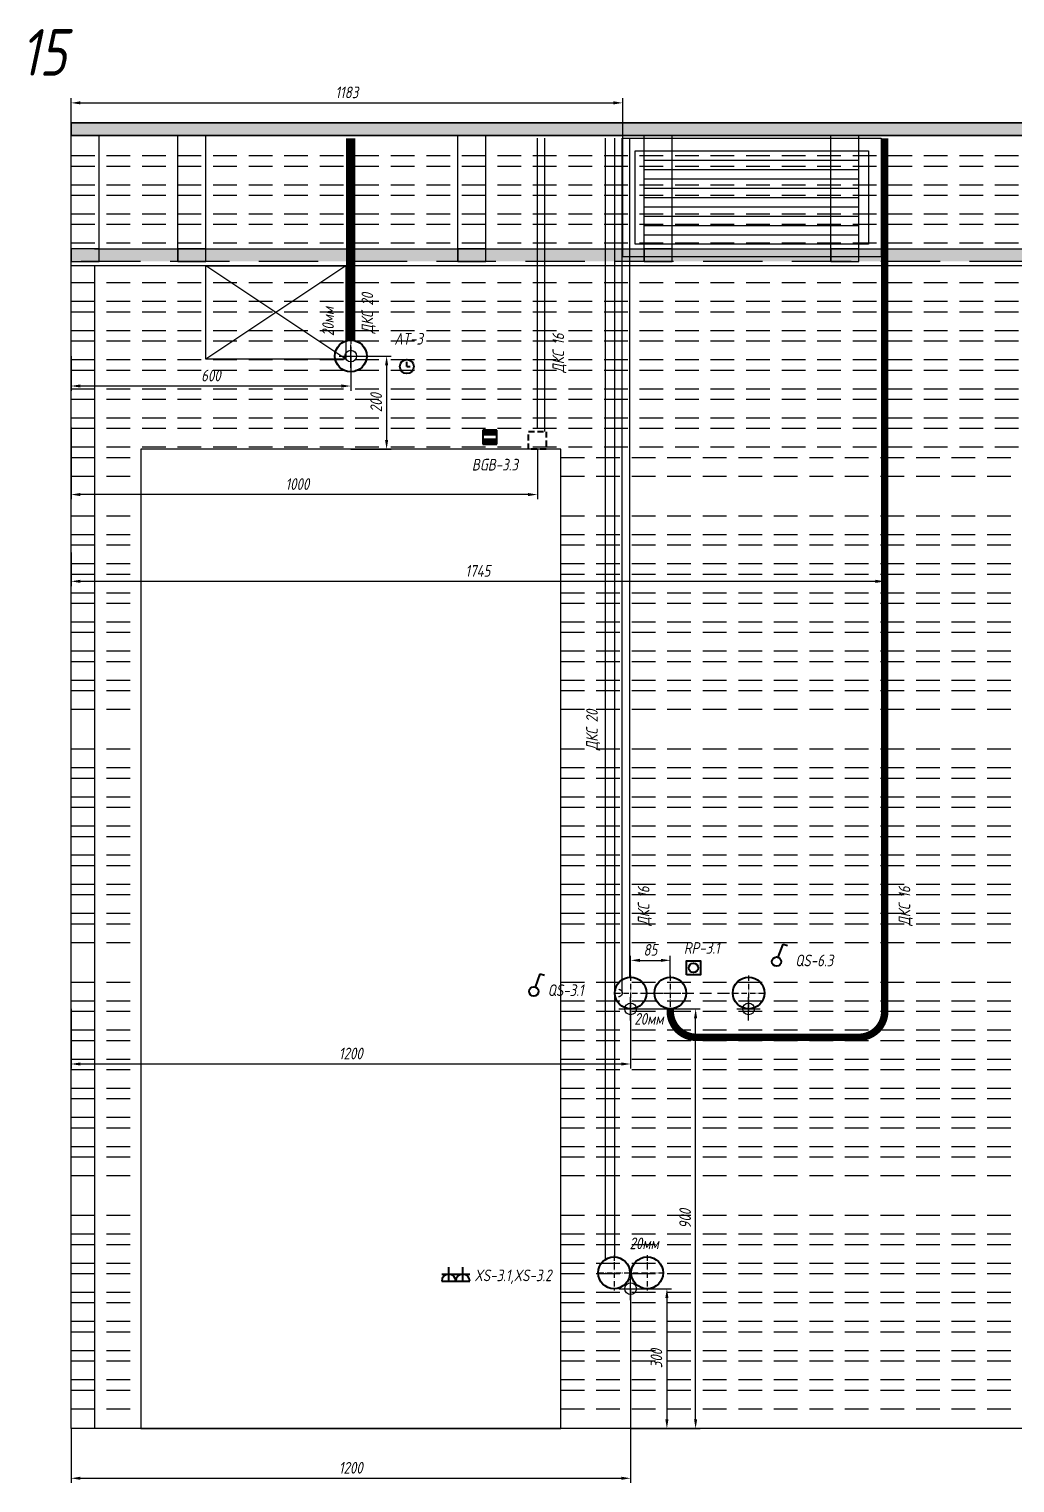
# Model space of a CAD drawing. Header units: millimetres. Extents: x -40374 to 56557, y -58468 to -14063.
# Drawn here: x 3896 to 6010, y -31455 to -28337 of the extents above; entities that cross this region are included whole.
import ezdxf
from ezdxf.enums import TextEntityAlignment as Align

# ---------------------------------------------------------------- set-up
doc = ezdxf.new("R2010")
doc.units = ezdxf.units.MM
doc.header["$PDMODE"] = 34
doc.header["$PDSIZE"] = 25
doc.linetypes.add('ACAD_ISO10W100', pattern=[18.5, 12, -3, 0.5, -3])
doc.linetypes.add('DASHED', pattern=[19.05, 12.7, -6.35])
for name, color, linetype in [('01 Черновое', 7, 'Continuous'), ('02 ОВиК', 7, 'Continuous'), ('02 ЭОМ и СС', 7, 'Continuous'), ('03 Потолок', 7, 'Continuous'), ('04 Лючки', 7, 'Continuous'), ('10 Перегородки', 7, 'Continuous'), ('11 Привязка размеры', 7, 'Continuous')]:
    doc.layers.add(name, color=color, linetype=linetype)
doc.layers.add('100 noprint', color=1, linetype='Continuous', plot=False)
doc.styles.get("Standard").update_dxf_attribs({"font": 'Ubuntu-R.ttf'})
doc.styles.add('ГОСТ-ISOCPEUR', font='isocpeui.ttf', dxfattribs={"width": 0.8})
doc.dimstyles.new('ISO-25', dxfattribs={"dimtxt": 2.5, "dimasz": 2.5, "dimexe": 1.25, "dimexo": 0.625, "dimtad": 1, "dimtxsty": 'Standard', "dimcen": 2.5, "dimadec": 0, "dimazin": 0, "dimtfac": 1, "dimtmove": 0, "dimatfit": 3, "dimfxl": 1, "dimarcsym": 0})

# ---------------------------------------------------------------- blocks, each defined once
blk = doc.blocks.new('АП 500х200')
at = {"color": 0, "lineweight": -2}
for p, q in [((-507, 207), (-47, 207)), ((-507, 187), (-47, 187)), ((-507, 167), (-47, 167)), ((-507, 147), (-47, 147)), ((-507, 127), (-47, 127)), ((-507, 107), (-47, 107)), ((-507, 87), (-47, 87)), ((-507, 67), (-47, 67)), ((-507, 47), (-47, 47))]:
    blk.add_line(p, q, dxfattribs=at)
for points in [[(-554, 0), (-554, 254), (0, 254), (0, 0)], [(-527, 27), (-527, 227), (-27, 227), (-27, 27)]]:
    blk.add_lwpolyline(points, close=True, dxfattribs=at)
blk = doc.blocks.new('*D662')
at = {"layer": '11 Привязка размеры', "color": 0, "lineweight": -2}
for p, q in [((5185.7, -31038.4), (5185.7, -31455)), ((3985.7, -31338.4), (3985.7, -31455)), ((4005.7, -31445), (5165.7, -31445))]:
    blk.add_line(p, q, dxfattribs=at)
at = {"layer": '11 Привязка размеры', "color": 0}
for points in [[(4005.7, -31441.6), (4005.7, -31448.3), (3985.7, -31445)], [(5165.7, -31448.3), (5165.7, -31441.6), (5185.7, -31445)]]:
    blk.add_solid(points, dxfattribs=at)
at = {"layer": 'Defpoints', "color": 0}
for p in [(5185.7, -31038.4), (3985.7, -31338.4), (5185.7, -31445)]:
    blk.add_point(p, dxfattribs=at)
at = {"layer": '11 Привязка размеры', "color": 0, "insert": (4585.7, -31422.5), "char_height": 25, "attachment_point": 5, "style": 'ГОСТ-ISOCPEUR'}
blk.add_mtext('1200', dxfattribs=at)
blk = doc.blocks.new('*D663')
at = {"layer": '11 Привязка размеры', "color": 0, "lineweight": -2}
for p, q in [((5185.7, -31038.4), (5273.5, -31038.4)), ((5263.5, -31058.4), (5263.5, -31318.4)), ((5185.7, -31338.4), (5273.5, -31338.4))]:
    blk.add_line(p, q, dxfattribs=at)
at = {"layer": '11 Привязка размеры', "color": 0}
for points in [[(5266.8, -31058.4), (5260.1, -31058.4), (5263.5, -31038.4)], [(5260.1, -31318.4), (5266.8, -31318.4), (5263.5, -31338.4)]]:
    blk.add_solid(points, dxfattribs=at)
at = {"layer": 'Defpoints', "color": 0}
for p in [(5185.7, -31038.4), (5185.7, -31338.4), (5263.5, -31338.4)]:
    blk.add_point(p, dxfattribs=at)
at = {"layer": '11 Привязка размеры', "color": 0, "insert": (5241, -31188.4), "char_height": 25, "attachment_point": 5, "rotation": 90, "style": 'ГОСТ-ISOCPEUR'}
blk.add_mtext('300', dxfattribs=at)
blk = doc.blocks.new('*D664')
at = {"layer": '11 Привязка размеры', "color": 0, "lineweight": -2}
for p, q in [((5185.7, -30438.4), (5335.1, -30438.4)), ((5325.1, -31318.4), (5325.1, -30458.4)), ((5185.7, -31338.4), (5335.1, -31338.4))]:
    blk.add_line(p, q, dxfattribs=at)
at = {"layer": '11 Привязка размеры', "color": 0}
for points in [[(5328.4, -30458.4), (5321.7, -30458.4), (5325.1, -30438.4)], [(5321.7, -31318.4), (5328.4, -31318.4), (5325.1, -31338.4)]]:
    blk.add_solid(points, dxfattribs=at)
at = {"layer": 'Defpoints', "color": 0}
for p in [(5185.7, -30438.4), (5325.1, -30438.4), (5185.7, -31338.4)]:
    blk.add_point(p, dxfattribs=at)
at = {"layer": '11 Привязка размеры', "color": 0, "insert": (5302.6, -30888.4), "char_height": 25, "attachment_point": 5, "rotation": 90, "style": 'ГОСТ-ISOCPEUR'}
blk.add_mtext('900', dxfattribs=at)
blk = doc.blocks.new('*D674')
at = {"layer": '11 Привязка размеры', "color": 0, "lineweight": -2}
for p, q in [((3985.7, -29459.9), (3985.7, -29531.6)), ((5710.7, -29521.6), (4005.7, -29521.6)), ((5730.7, -29554.9), (5730.7, -29511.6))]:
    blk.add_line(p, q, dxfattribs=at)
at = {"layer": '11 Привязка размеры', "color": 0}
for points in [[(4005.7, -29518.2), (4005.7, -29524.9), (3985.7, -29521.6)], [(5710.7, -29524.9), (5710.7, -29518.2), (5730.7, -29521.6)]]:
    blk.add_solid(points, dxfattribs=at)
at = {"layer": 'Defpoints', "color": 0}
for p in [(3985.7, -29459.9), (3985.7, -29521.6), (5730.7, -29554.9)]:
    blk.add_point(p, dxfattribs=at)
at = {"layer": '11 Привязка размеры', "color": 0, "insert": (4858.2, -29499.1), "char_height": 25, "attachment_point": 5, "style": 'ГОСТ-ISOCPEUR'}
blk.add_mtext('1745', dxfattribs=at)
blk = doc.blocks.new('геркон')
at = {"lineweight": -2}
for points in [[(3, 2), (3, 3), (0, 3), (0, 2)], [(3, 0), (3, 1), (0, 1), (0, 0)]]:
    blk.add_hatch(color=0, dxfattribs=at).paths.add_polyline_path(points)
at = {"color": 0, "lineweight": -2}
for p, q in [((0, 0), (0, 3)), ((0, 3), (3, 3)), ((0, 2), (3, 2)), ((0, 1), (3, 1)), ((3, 0), (0, 0)), ((3, 3), (3, 0))]:
    blk.add_line(p, q, dxfattribs=at)
blk = doc.blocks.new('*D688')
at = {"layer": '11 Привязка размеры', "color": 0, "lineweight": -2}
for p, q in [((3985.7, -29191.4), (3985.7, -29345.5)), ((4985.7, -29238.4), (4985.7, -29345.5)), ((4965.7, -29335.5), (4005.7, -29335.5))]:
    blk.add_line(p, q, dxfattribs=at)
at = {"layer": '11 Привязка размеры', "color": 0}
for points in [[(4005.7, -29332.1), (4005.7, -29338.8), (3985.7, -29335.5)], [(4965.7, -29338.8), (4965.7, -29332.1), (4985.7, -29335.5)]]:
    blk.add_solid(points, dxfattribs=at)
at = {"layer": 'Defpoints', "color": 0}
for p in [(3985.7, -29191.4), (4985.7, -29238.4), (3985.7, -29335.5)]:
    blk.add_point(p, dxfattribs=at)
at = {"layer": '11 Привязка размеры', "color": 0, "insert": (4471.1, -29313), "char_height": 25, "attachment_point": 5, "style": 'ГОСТ-ISOCPEUR'}
blk.add_mtext('1000', dxfattribs=at)
blk = doc.blocks.new('часы')
at = {"color": 0, "lineweight": -2}
for q in [(9893.5, 982.52), (9894.25, 981.52)]:
    blk.add_line((9893.5, 981.52), q, dxfattribs=at)
blk.add_circle((9893.5, 981.52), 1.5, dxfattribs=at)
blk = doc.blocks.new('кнопка 1')
at = {"color": 0, "lineweight": -2}
for p, q in [((0.35, 0.94), (1.39, 3.78)), ((1.39, 3.78), (2.34, 3.45))]:
    blk.add_line(p, q, dxfattribs=at)
blk.add_circle((0, 0), 1, dxfattribs=at)
blk = doc.blocks.new('регулятор')
at = {"color": 0, "lineweight": -2}
blk.add_lwpolyline([(-1.5, -1.5), (-1.5, 1.5), (1.5, 1.5), (1.5, -1.5)], close=True, dxfattribs=at)
blk.add_circle((0, 0), 1, dxfattribs=at)
blk = doc.blocks.new('розетка скрытая трехполюсная')
at = {"color": 0, "lineweight": -2}
for p, q in [((-1.5, 1.5), (1.5, 1.5)), ((-1.5, 0), (1.5, 0)), ((0, 0), (0, 3))]:
    blk.add_line(p, q, dxfattribs=at)
blk.add_arc((0, 0), 1.5, 0, 180, dxfattribs=at)
blk = doc.blocks.new('*D808')
at = {"layer": '11 Привязка размеры', "color": 0, "lineweight": -2}
for p, q in [((4585.7, -29038.4), (4672.5, -29038.4)), ((4662.5, -29058.4), (4662.5, -29218.4)), ((4585.7, -29238.4), (4672.5, -29238.4))]:
    blk.add_line(p, q, dxfattribs=at)
at = {"layer": '11 Привязка размеры', "color": 0}
for points in [[(4665.8, -29058.4), (4659.1, -29058.4), (4662.5, -29038.4)], [(4659.1, -29218.4), (4665.8, -29218.4), (4662.5, -29238.4)]]:
    blk.add_solid(points, dxfattribs=at)
at = {"layer": 'Defpoints', "color": 0}
for p in [(4585.7, -29038.4), (4585.7, -29238.4), (4662.5, -29238.4)]:
    blk.add_point(p, dxfattribs=at)
at = {"layer": '11 Привязка размеры', "color": 0, "insert": (4640, -29138.4), "char_height": 25, "attachment_point": 5, "rotation": 90, "style": 'ГОСТ-ISOCPEUR'}
blk.add_mtext('200', dxfattribs=at)
blk = doc.blocks.new('*D809')
at = {"layer": '11 Привязка размеры', "color": 0, "lineweight": -2}
for p, q in [((3985.7, -29038.4), (3985.7, -29112.7)), ((4585.7, -29038.4), (4585.7, -29112.7)), ((4565.7, -29102.7), (4005.7, -29102.7))]:
    blk.add_line(p, q, dxfattribs=at)
at = {"layer": '11 Привязка размеры', "color": 0}
for points in [[(4005.7, -29099.3), (4005.7, -29106), (3985.7, -29102.7)], [(4565.7, -29106), (4565.7, -29099.3), (4585.7, -29102.7)]]:
    blk.add_solid(points, dxfattribs=at)
at = {"layer": 'Defpoints', "color": 0}
for p in [(3985.7, -29038.4), (4585.7, -29038.4), (3985.7, -29102.7)]:
    blk.add_point(p, dxfattribs=at)
at = {"layer": '11 Привязка размеры', "color": 0, "insert": (4285.7, -29080.2), "char_height": 25, "attachment_point": 5, "style": 'ГОСТ-ISOCPEUR'}
blk.add_mtext('600', dxfattribs=at)
blk = doc.blocks.new('*D958')
at = {"layer": '11 Привязка размеры', "color": 0, "lineweight": -2}
for p, q in [((3985.7, -30438.4), (3985.7, -30566.6)), ((5185.7, -30438.4), (5185.7, -30566.6)), ((5165.7, -30556.6), (4005.7, -30556.6))]:
    blk.add_line(p, q, dxfattribs=at)
at = {"layer": '11 Привязка размеры', "color": 0}
for points in [[(4005.7, -30553.3), (4005.7, -30560), (3985.7, -30556.6)], [(5165.7, -30560), (5165.7, -30553.3), (5185.7, -30556.6)]]:
    blk.add_solid(points, dxfattribs=at)
at = {"layer": 'Defpoints', "color": 0}
for p in [(3985.7, -30438.4), (5185.7, -30438.4), (3985.7, -30556.6)]:
    blk.add_point(p, dxfattribs=at)
at = {"layer": '11 Привязка размеры', "color": 0, "insert": (4585.7, -30534.1), "char_height": 25, "attachment_point": 5, "style": 'ГОСТ-ISOCPEUR'}
blk.add_mtext('1200', dxfattribs=at)
blk = doc.blocks.new('*D964')
at = {"layer": '11 Привязка размеры', "color": 0, "lineweight": -2}
for p, q in [((3985.7, -28538.4), (3985.7, -28485.5)), ((4005.7, -28495.5), (5148.7, -28495.5)), ((5168.7, -28571.4), (5168.7, -28485.5))]:
    blk.add_line(p, q, dxfattribs=at)
at = {"layer": '11 Привязка размеры', "color": 0}
for points in [[(4005.7, -28492.1), (4005.7, -28498.8), (3985.7, -28495.5)], [(5148.7, -28498.8), (5148.7, -28492.1), (5168.7, -28495.5)]]:
    blk.add_solid(points, dxfattribs=at)
at = {"layer": 'Defpoints', "color": 0}
for p in [(5168.7, -28495.5), (3985.7, -28538.4), (5168.7, -28571.4)]:
    blk.add_point(p, dxfattribs=at)
at = {"layer": '11 Привязка размеры', "color": 0, "insert": (4577.2, -28473), "char_height": 25, "attachment_point": 5, "style": 'ГОСТ-ISOCPEUR'}
blk.add_mtext('1183', dxfattribs=at)
blk = doc.blocks.new('*D972')
at = {"layer": '11 Привязка размеры', "color": 0, "lineweight": -2}
for p, q in [((5185.7, -30370.4), (5185.7, -30324.3)), ((5205.7, -30334.3), (5250.7, -30334.3)), ((5270.7, -30370.4), (5270.7, -30324.3))]:
    blk.add_line(p, q, dxfattribs=at)
at = {"layer": '11 Привязка размеры', "color": 0}
for points in [[(5205.7, -30331), (5205.7, -30337.7), (5185.7, -30334.3)], [(5250.7, -30337.7), (5250.7, -30331), (5270.7, -30334.3)]]:
    blk.add_solid(points, dxfattribs=at)
at = {"layer": 'Defpoints', "color": 0}
for p in [(5270.7, -30334.3), (5185.7, -30370.4), (5270.7, -30370.4)]:
    blk.add_point(p, dxfattribs=at)
at = {"layer": '11 Привязка размеры', "color": 0, "insert": (5228.2, -30311.8), "char_height": 25, "attachment_point": 5, "style": 'ГОСТ-ISOCPEUR'}
blk.add_mtext('85', dxfattribs=at)

msp = doc.modelspace()

# ---------------------------------------------------------------- hatches: boundary and pattern name
at = {"layer": '03 Потолок', "lineweight": -2}
for color, points in [(9, [(8325.7, -28565.4), (8325.7, -28538.4), (3985.7, -28538.4), (3985.7, -28565.4)]), (252, [(4045.7, -28835.4), (4045.7, -28808.4), (3985.7, -28808.4), (3985.7, -28835.4)]), (252, [(4274.9, -28835.4), (4274.9, -28808.4), (4214.9, -28808.4), (4214.9, -28835.4)]), (252, [(4874.9, -28835.4), (4874.9, -28808.4), (4814.9, -28808.4), (4814.9, -28835.4)]), (252, [(5274.9, -28835.4), (5274.9, -28808.4), (5214.9, -28808.4), (5214.9, -28835.4)]), (252, [(5674.9, -28835.4), (5674.9, -28808.4), (5614.9, -28808.4), (5614.9, -28835.4)])]:
    msp.add_hatch(color=color, dxfattribs=at).paths.add_polyline_path(points)
h = msp.add_hatch(color=9, dxfattribs=at)
h.paths.add_polyline_path([(4214.9, -28835.4), (4214.9, -28808.4), (4045.7, -28808.4), (4045.7, -28835.4)])
h.paths.add_polyline_path([(4814.9, -28835.4), (4814.9, -28808.4), (4274.9, -28808.4), (4274.9, -28835.4)])
h.paths.add_polyline_path([(5214.9, -28835.4), (5214.9, -28808.4), (4874.9, -28808.4), (4874.9, -28835.4)])
h.paths.add_polyline_path([(5614.9, -28835.4), (5614.9, -28808.4), (5274.9, -28808.4), (5274.9, -28835.4)])
h.paths.add_polyline_path([(6083.9, -28835.4), (6083.9, -28808.4), (5674.9, -28808.4), (5674.9, -28835.4)])
h.paths.add_polyline_path([(6543.9, -28835.4), (6543.9, -28808.4), (6143.9, -28808.4), (6143.9, -28835.4)])
h.paths.add_polyline_path([(7064.9, -28835.4), (7064.9, -28808.4), (6603.9, -28808.4), (6603.9, -28835.4)])
h.paths.add_polyline_path([(7635.9, -28835.4), (7635.9, -28808.4), (7124.9, -28808.4), (7124.9, -28835.4)])
h.paths.add_polyline_path([(8195.9, -28835.4), (8195.9, -28808.4), (7695.9, -28808.4), (7695.9, -28835.4)])
h.paths.add_polyline_path([(8325.7, -28835.4), (8325.7, -28808.4), (8255.9, -28808.4), (8255.9, -28835.4)])

# ---------------------------------------------------------------- linework, layer by layer
at = {"layer": '01 Черновое'}
for points in [[(3985.7, -31338.4), (3985.7, -28538.4), (8325.7, -28538.4), (8325.7, -31338.4)], [(4135.7, -29238.4), (4135.7, -31338.4), (5035.7, -31338.4), (5035.7, -29238.4)]]:
    msp.add_lwpolyline(points, close=True, dxfattribs=at)
at = {"layer": '02 ЭОМ и СС'}
for p, q in [((4985.7, -29191.4), (4985.7, -28571.4)), ((4985.7, -29191.4), (4985.7, -28571.4)), ((5001.7, -29200.4), (5001.7, -28571.4)), ((5001.7, -29200.4), (5001.7, -28571.4))]:
    msp.add_line(p, q, dxfattribs=at)
at = {"layer": '02 ЭОМ и СС', "color": 1}
for p, q in [((5131.7, -30975.9), (5131.7, -28571.4)), ((5151.7, -30970.4), (5151.7, -28571.4)), ((5151.7, -30970.4), (5151.7, -28571.4))]:
    msp.add_line(p, q, dxfattribs=at)
at = {"layer": '02 ЭОМ и СС', "color": 3}
for p, q in [((5151.7, -30404.4), (5151.7, -28571.4)), ((5151.7, -30404.4), (5151.7, -28571.4)), ((5167.7, -30404.4), (5167.7, -28571.4)), ((5183.7, -30370.4), (5183.7, -28571.4))]:
    msp.add_line(p, q, dxfattribs=at)
at = {"layer": '02 ЭОМ и СС', "color": 5, "const_width": 20, "flags": 128}
msp.add_lwpolyline([(4585.7, -29004.4), (4585.7, -28571.4)], dxfattribs=at)
msp.add_lwpolyline([(4585.7, -29004.4), (4585.7, -28571.4)], dxfattribs=at)
at = {"layer": '02 ЭОМ и СС', "const_width": 16, "flags": 128}
msp.add_lwpolyline([(5730.7, -28571.4), (5730.7, -30443.4, -0.414214), (5674.7, -30499.4), (5326.7, -30499.4, -0.414214), (5270.7, -30443.4), (5270.7, -30438.4)], format="xyb", dxfattribs=at)
at = {"layer": '02 ЭОМ и СС', "linetype": 'DASHED', "lineweight": 40, "flags": 128}
msp.add_lwpolyline([(4966.7, -29238.4), (4966.7, -29200.4), (5004.7, -29200.4), (5004.7, -29238.4)], close=True, dxfattribs=at)
msp.add_lwpolyline([(4966.7, -29238.4), (4966.7, -29200.4), (5004.7, -29200.4), (5004.7, -29238.4)], close=True, dxfattribs=at)
at = {"layer": '02 ЭОМ и СС', "linetype": 'DASHED', "ltscale": 2, "flags": 128}
msp.add_lwpolyline([(5219.7, -30404.4), (5404.7, -30404.4)], dxfattribs=at)
at = {"layer": '02 ЭОМ и СС', "color": 5, "lineweight": 40}
msp.add_circle((4585.7, -29038.4), 34, dxfattribs=at)
msp.add_circle((4585.7, -29038.4), 34, dxfattribs=at)
at = {"layer": '02 ЭОМ и СС', "color": 3, "lineweight": 40}
for centre in [(5185.7, -30404.4), (5438.7, -30404.4)]:
    msp.add_circle(centre, 34, dxfattribs=at)
at = {"layer": '02 ЭОМ и СС', "color": 3, "linetype": 'DASHED'}
msp.add_circle((5159.7, -30404.4), 8, dxfattribs=at)
msp.add_circle((5159.7, -30404.4), 8, dxfattribs=at)
at = {"layer": '02 ЭОМ и СС', "lineweight": 40}
msp.add_circle((5270.7, -30404.4), 34, dxfattribs=at)
at = {"layer": '02 ЭОМ и СС', "color": 1, "lineweight": 40}
for centre in [(5150.2, -31004.4), (5150.2, -31004.4), (5221.2, -31004.4), (5221.2, -31004.4)]:
    msp.add_circle(centre, 34, dxfattribs=at)
at = {"layer": '03 Потолок', "color": 1, "ltscale": 10}
for p, q in [((8325.7, -28538.4), (3985.7, -28538.4)), ((3985.7, -28538.4), (3985.7, -28565.4)), ((8325.7, -28565.4), (3985.7, -28565.4)), ((3985.7, -28565.4), (8325.7, -28565.4)), ((3985.7, -28835.4), (3985.7, -28565.4)), ((3985.7, -28847.9), (3985.7, -28565.4)), ((4045.7, -28835.4), (4045.7, -28565.4)), ((4214.9, -28835.4), (4214.9, -28565.4)), ((4274.9, -28835.4), (4274.9, -28565.4)), ((4814.9, -28835.4), (4814.9, -28565.4)), ((4874.9, -28835.4), (4874.9, -28565.4)), ((5214.9, -28835.4), (5214.9, -28565.4)), ((5274.9, -28835.4), (5274.9, -28565.4)), ((5614.9, -28835.4), (5614.9, -28565.4)), ((5674.9, -28835.4), (5674.9, -28565.4)), ((4035.7, -28808.4), (8325.7, -28808.4))]:
    msp.add_line(p, q, dxfattribs=at)
at = {"layer": '03 Потолок', "color": 1, "linetype": 'DASHED', "ltscale": 10}
for q in [(3985.7, -28835.4), (4035.7, -28835.4)]:
    msp.add_line((8325.7, -28835.4), q, dxfattribs=at)
at = {"layer": '03 Потолок', "color": 1, "lineweight": -2}
msp.add_line((8325.7, -28844.9), (3985.7, -28844.9), dxfattribs=at)
for points in [[(4045.7, -28835.4), (4045.7, -28808.4), (3985.7, -28808.4), (3985.7, -28835.4)], [(4274.9, -28835.4), (4274.9, -28808.4), (4214.9, -28808.4), (4214.9, -28835.4)], [(4874.9, -28835.4), (4874.9, -28808.4), (4814.9, -28808.4), (4814.9, -28835.4)], [(5274.9, -28835.4), (5274.9, -28808.4), (5214.9, -28808.4), (5214.9, -28835.4)], [(5674.9, -28835.4), (5674.9, -28808.4), (5614.9, -28808.4), (5614.9, -28835.4)]]:
    msp.add_lwpolyline(points, close=True, dxfattribs=at)
at = {"layer": '04 Лючки', "color": 2, "lineweight": -2}
for p, q in [((4574.9, -28844.9), (4274.9, -29044.9)), ((4574.9, -29044.9), (4274.9, -28844.9))]:
    msp.add_line(p, q, dxfattribs=at)
msp.add_lwpolyline([(4274.9, -29044.9), (4274.9, -28844.9), (4574.9, -28844.9), (4574.9, -29044.9)], close=True, dxfattribs=at)
at = {"layer": '10 Перегородки', "color": 3, "linetype": 'Continuous', "ltscale": 10}
msp.add_line((4035.7, -28844.9), (4035.7, -31338.4), dxfattribs=at)
at = {"layer": '100 noprint', "linetype": 'DASHED', "ltscale": 4}
for p, q in [((3985.7, -28608.4), (8325.7, -28608.4)), ((3985.7, -28630.9), (8325.7, -28630.9)), ((3985.7, -28670.9), (8325.7, -28670.9)), ((3985.7, -28693.4), (8325.7, -28693.4)), ((3985.7, -28733.4), (8325.7, -28733.4)), ((3985.7, -28755.9), (8325.7, -28755.9)), ((3985.7, -28795.9), (8325.7, -28795.9)), ((3985.7, -28880.9), (8325.7, -28880.9)), ((3985.7, -28920.9), (8325.7, -28920.9)), ((3985.7, -28943.4), (8325.7, -28943.4)), ((3985.7, -28983.4), (8325.7, -28983.4)), ((3985.7, -29005.9), (8325.7, -29005.9)), ((3985.7, -29045.9), (8325.7, -29045.9)), ((3985.7, -29068.4), (8325.7, -29068.4)), ((3985.7, -29108.4), (8325.7, -29108.4)), ((3985.7, -29130.9), (8325.7, -29130.9)), ((3985.7, -29170.9), (8325.7, -29170.9)), ((3985.7, -29193.4), (8325.7, -29193.4)), ((3985.7, -29233.4), (8325.7, -29233.4)), ((3985.7, -29255.9), (4135.7, -29255.9)), ((5035.7, -29255.9), (8325.7, -29255.9)), ((3985.7, -29295.9), (4135.7, -29295.9)), ((5035.7, -29295.9), (8325.7, -29295.9)), ((3985.7, -29380.9), (4135.7, -29380.9)), ((5035.7, -29380.9), (8325.7, -29380.9)), ((3985.7, -29420.9), (4135.7, -29420.9)), ((5035.7, -29420.9), (8325.7, -29420.9)), ((3985.7, -29443.4), (4135.7, -29443.4)), ((5035.7, -29443.4), (8325.7, -29443.4)), ((3985.7, -29483.4), (4135.7, -29483.4)), ((5035.7, -29483.4), (8325.7, -29483.4)), ((3985.7, -29505.9), (4135.7, -29505.9)), ((5035.7, -29505.9), (8325.7, -29505.9)), ((3985.7, -29545.9), (4135.7, -29545.9)), ((5035.7, -29545.9), (8325.7, -29545.9)), ((3985.7, -29568.4), (4135.7, -29568.4)), ((5035.7, -29568.4), (8325.7, -29568.4)), ((3985.7, -29608.4), (4135.7, -29608.4)), ((5035.7, -29608.4), (8325.7, -29608.4)), ((3985.7, -29630.9), (4135.7, -29630.9)), ((5035.7, -29630.9), (8325.7, -29630.9)), ((3985.7, -29670.9), (4135.7, -29670.9)), ((5035.7, -29670.9), (8325.7, -29670.9)), ((3985.7, -29693.4), (4135.7, -29693.4)), ((5035.7, -29693.4), (8325.7, -29693.4)), ((3985.7, -29733.4), (4135.7, -29733.4)), ((5035.7, -29733.4), (8325.7, -29733.4)), ((3985.7, -29755.9), (4135.7, -29755.9)), ((5035.7, -29755.9), (8325.7, -29755.9)), ((3985.7, -29795.9), (4135.7, -29795.9)), ((5035.7, -29795.9), (8325.7, -29795.9)), ((3985.7, -29880.9), (4135.7, -29880.9)), ((5035.7, -29880.9), (8325.7, -29880.9)), ((3985.7, -29920.9), (4135.7, -29920.9)), ((5035.7, -29920.9), (8325.7, -29920.9)), ((3985.7, -29943.4), (4135.7, -29943.4)), ((5035.7, -29943.4), (8325.7, -29943.4)), ((3985.7, -29983.4), (4135.7, -29983.4)), ((5035.7, -29983.4), (8325.7, -29983.4)), ((3985.7, -30005.9), (4135.7, -30005.9)), ((5035.7, -30005.9), (8325.7, -30005.9)), ((3985.7, -30045.9), (4135.7, -30045.9)), ((5035.7, -30045.9), (8325.7, -30045.9)), ((3985.7, -30068.4), (4135.7, -30068.4)), ((5035.7, -30068.4), (8325.7, -30068.4)), ((3985.7, -30108.4), (4135.7, -30108.4)), ((5035.7, -30108.4), (8325.7, -30108.4)), ((3985.7, -30130.9), (4135.7, -30130.9)), ((5035.7, -30130.9), (8325.7, -30130.9)), ((3985.7, -30170.9), (4135.7, -30170.9)), ((5035.7, -30170.9), (8325.7, -30170.9)), ((3985.7, -30193.4), (4135.7, -30193.4)), ((5035.7, -30193.4), (8325.7, -30193.4)), ((3985.7, -30233.4), (4135.7, -30233.4)), ((5035.7, -30233.4), (8325.7, -30233.4)), ((3985.7, -30255.9), (4135.7, -30255.9)), ((5035.7, -30255.9), (8325.7, -30255.9)), ((3985.7, -30295.9), (4135.7, -30295.9)), ((5035.7, -30295.9), (8325.7, -30295.9)), ((3985.7, -30380.9), (4135.7, -30380.9)), ((5035.7, -30380.9), (8325.7, -30380.9)), ((3985.7, -30420.9), (4135.7, -30420.9)), ((5035.7, -30420.9), (8325.7, -30420.9)), ((3985.7, -30443.4), (4135.7, -30443.4)), ((5035.7, -30443.4), (8325.7, -30443.4)), ((3985.7, -30483.4), (4135.7, -30483.4)), ((5035.7, -30483.4), (8325.7, -30483.4)), ((3985.7, -30505.9), (4135.7, -30505.9)), ((5035.7, -30505.9), (8325.7, -30505.9)), ((3985.7, -30545.9), (4135.7, -30545.9)), ((5035.7, -30545.9), (8325.7, -30545.9)), ((3985.7, -30568.4), (4135.7, -30568.4)), ((5035.7, -30568.4), (8325.7, -30568.4)), ((3985.7, -30608.4), (4135.7, -30608.4)), ((5035.7, -30608.4), (8325.7, -30608.4)), ((3985.7, -30630.9), (4135.7, -30630.9)), ((5035.7, -30630.9), (8325.7, -30630.9)), ((3985.7, -30670.9), (4135.7, -30670.9)), ((5035.7, -30670.9), (8325.7, -30670.9)), ((3985.7, -30693.4), (4135.7, -30693.4)), ((5035.7, -30693.4), (8325.7, -30693.4)), ((3985.7, -30733.4), (4135.7, -30733.4)), ((5035.7, -30733.4), (8325.7, -30733.4)), ((3985.7, -30755.9), (4135.7, -30755.9)), ((5035.7, -30755.9), (8325.7, -30755.9)), ((3985.7, -30795.9), (4135.7, -30795.9)), ((5035.7, -30795.9), (8325.7, -30795.9)), ((3985.7, -30880.9), (4135.7, -30880.9)), ((5035.7, -30880.9), (8325.7, -30880.9)), ((3985.7, -30920.9), (4135.7, -30920.9)), ((5035.7, -30920.9), (8325.7, -30920.9)), ((3985.7, -30943.4), (4135.7, -30943.4)), ((5035.7, -30943.4), (8325.7, -30943.4)), ((3985.7, -30983.4), (4135.7, -30983.4)), ((5035.7, -30983.4), (8325.7, -30983.4)), ((3985.7, -31005.9), (4135.7, -31005.9)), ((5035.7, -31005.9), (8325.7, -31005.9)), ((3985.7, -31045.9), (4135.7, -31045.9)), ((5035.7, -31045.9), (8325.7, -31045.9)), ((3985.7, -31068.4), (4135.7, -31068.4)), ((5035.7, -31068.4), (8325.7, -31068.4)), ((3985.7, -31108.4), (4135.7, -31108.4)), ((5035.7, -31108.4), (8325.7, -31108.4)), ((3985.7, -31130.9), (4135.7, -31130.9)), ((5035.7, -31130.9), (8325.7, -31130.9)), ((3985.7, -31170.9), (4135.7, -31170.9)), ((5035.7, -31170.9), (8325.7, -31170.9)), ((3985.7, -31193.4), (4135.7, -31193.4)), ((5035.7, -31193.4), (8325.7, -31193.4)), ((3985.7, -31233.4), (4135.7, -31233.4)), ((5035.7, -31233.4), (8325.7, -31233.4)), ((3985.7, -31255.9), (4135.7, -31255.9)), ((5035.7, -31255.9), (8325.7, -31255.9)), ((3985.7, -31295.9), (4135.7, -31295.9)), ((5035.7, -31295.9), (8325.7, -31295.9))]:
    msp.add_line(p, q, dxfattribs=at)
at = {"layer": '11 Привязка размеры', "linetype": 'ACAD_ISO10W100'}
for p, q in [((4585.7, -29000.5), (4585.7, -29076.3)), ((4585.7, -29000.5), (4585.7, -29076.3)), ((5185.7, -30366.5), (5185.7, -30442.3)), ((5270.7, -30366.5), (5270.7, -30442.3)), ((5438.7, -30366.5), (5438.7, -30442.3)), ((5151.7, -30404.4), (5304.7, -30404.4)), ((5404.7, -30404.4), (5472.7, -30404.4)), ((5150.2, -30966.5), (5150.2, -31042.3)), ((5150.2, -30966.5), (5150.2, -31042.3)), ((5221.2, -30966.5), (5221.2, -31042.3)), ((5221.2, -30966.5), (5221.2, -31042.3)), ((5116.2, -31004.4), (5255.2, -31004.4)), ((5116.2, -31004.4), (5255.2, -31004.4))]:
    msp.add_line(p, q, dxfattribs=at)
at = {"layer": '11 Привязка размеры', "lineweight": -2}
for p in [(4585.7, -29038.4), (4585.7, -29038.4), (5185.7, -30438.4), (5185.7, -30438.4), (5438.7, -30438.4), (5185.7, -31038.4), (5185.7, -31038.4)]:
    msp.add_point(p, dxfattribs=at)

# ---------------------------------------------------------------- block references
at = {"layer": '02 ОВиК', "color": 6}
msp.add_blockref('АП 500х200', (5722.7, -28825.4), dxfattribs=at)
msp.add_blockref('АП 500х200', (5722.7, -28825.4), dxfattribs=at)
at = {"layer": '02 ЭОМ и СС', "color": 5, "lineweight": 40, "xscale": 10, "yscale": 10, "zscale": 10}
msp.add_blockref('часы', (-94229.2, -38876.2), dxfattribs=at)
at = {"layer": '02 ЭОМ и СС', "lineweight": 40, "yscale": 10, "zscale": 10}
for name, p, xscale in [('геркон', (4899, -29227.5), -10), ('регулятор', (5320.3, -30350.5), 10)]:
    msp.add_blockref(name, p, dxfattribs=dict(at, xscale=xscale))
at = {"layer": '02 ЭОМ и СС', "color": 3, "lineweight": 40, "xscale": 10, "yscale": 10, "zscale": 10}
for p in [(5498.8, -30337.1), (4977.9, -30400.9)]:
    msp.add_blockref('кнопка 1', p, dxfattribs=at)
at = {"layer": '02 ЭОМ и СС', "color": 1, "lineweight": 40, "xscale": 10, "yscale": 10, "zscale": 10}
for p in [(4795.7, -31022.4), (4825.7, -31022.4)]:
    msp.add_blockref('розетка скрытая трехполюсная', p, dxfattribs=at)

# ---------------------------------------------------------------- texts
at = {"layer": '02 ЭОМ и СС', "linetype": 'Continuous', "style": 'ГОСТ-ISOCPEUR', "width": 0.8}
for s, p in [('AT-3', (4740.4, -29013.9)), ('BGB-3.3', (4944.1, -29283.9))]:
    msp.add_text(s, height=25, dxfattribs=at).set_placement(p, align=Align.RIGHT)
for s, p in [('RP-3.1', (5300, -30320.2)), ('QS-6.3', (5538.8, -30347.1)), ('QS-3.1', (5007.9, -30410.9)), ('XS-3.1,XS-3.2', (4850.7, -31022.4))]:
    msp.add_text(s, height=25, dxfattribs=at).set_placement(p)
at = {"layer": '02 ЭОМ и СС', "color": 5, "insert": (4608.6, -28989.9), "char_height": 25, "width": 270.313, "attachment_point": 1, "rotation": 90, "style": 'ГОСТ-ISOCPEUR'}
msp.add_mtext('{ДКС 20}', dxfattribs=at)
at = {"layer": '02 ЭОМ и СС', "char_height": 25, "width": 270.313, "attachment_point": 1, "rotation": 90, "style": 'ГОСТ-ISOCPEUR'}
for insert in [(5018.1, -29074.1), (5760.4, -30259.9)]:
    msp.add_mtext('{ДКС 16}', dxfattribs=dict(at, insert=insert))
at = {"layer": '02 ЭОМ и СС', "color": 1, "insert": (5090.3, -29883.6), "char_height": 25, "width": 270.313, "attachment_point": 1, "rotation": 90, "style": 'ГОСТ-ISOCPEUR'}
msp.add_mtext('{ДКС 20}', dxfattribs=at)
at = {"layer": '02 ЭОМ и СС', "color": 3, "insert": (5201.1, -30259.9), "char_height": 25, "width": 270.313, "attachment_point": 1, "rotation": 90, "style": 'ГОСТ-ISOCPEUR'}
msp.add_mtext('{ДКС 16}', dxfattribs=at)
at = {"layer": '100 noprint', "style": 'ГОСТ-ISOCPEUR', "width": 0.8}
msp.add_text('15', height=100, dxfattribs=at).set_placement((3926.8, -28387.2), align=Align.MIDDLE)
at = {"layer": '11 Привязка размеры', "style": 'ГОСТ-ISOCPEUR', "width": 0.8}
msp.add_text('20мм', height=25, rotation=90, dxfattribs=at).set_placement((4549.4, -28933.1), align=Align.RIGHT)
msp.add_text('20мм', height=25, rotation=90, dxfattribs=at).set_placement((4549.4, -28933.1), align=Align.RIGHT)
for p in [(5256.4, -30472.3), (5256.4, -30472.3), (5246.1, -30953.7)]:
    msp.add_text('20мм', height=25, dxfattribs=at).set_placement(p, align=Align.RIGHT)

# ---------------------------------------------------------------- dimensions: what is measured, and where the dimension line sits
at = {"layer": '11 Привязка размеры'}
for base, p1, p2, picture, middle in [((5168.7, -28495.5), (3985.7, -28538.4), (5168.7, -28571.4), '*D964', (4577.2, -28473)), ((3985.7, -29102.7), (4585.7, -29038.4), (3985.7, -29038.4), '*D809', (4285.7, -29080.2)), ((5270.7, -30334.3), (5185.7, -30370.4), (5270.7, -30370.4), '*D972', (5228.2, -30311.8)), ((3985.7, -30556.6), (5185.7, -30438.4), (3985.7, -30438.4), '*D958', (4585.7, -30534.1)), ((5185.7, -31445), (3985.7, -31338.4), (5185.7, -31038.4), '*D662', (4585.7, -31422.5))]:
    dim = msp.add_linear_dim(base=base, p1=p1, p2=p2, dimstyle='ISO-25', override={"dimtxt": 25, "dimasz": 20, "dimexe": 10, "dimexo": 0, "dimgap": 10, "dimdec": 0, "dimtxsty": 'ГОСТ-ISOCPEUR'}, dxfattribs=at)
    dim.commit()
    dim.dimension.update_dxf_attribs({"geometry": picture, "text_midpoint": middle})
dim = msp.add_linear_dim(base=(4662.5, -29238.4), p1=(4585.7, -29038.4), p2=(4585.7, -29238.4), angle=90, dimstyle='ISO-25', override={"dimtxt": 25, "dimasz": 20, "dimexe": 10, "dimexo": 0, "dimgap": 10, "dimdec": 0, "dimtxsty": 'ГОСТ-ISOCPEUR'}, dxfattribs=at)
dim.commit()
dim.dimension.update_dxf_attribs({"geometry": '*D808', "text_midpoint": (4640, -29138.4)})
for base, p1, p2, picture, middle in [((3985.7, -29335.5), (4985.7, -29238.4), (3985.7, -29191.4), '*D688', (4471.1, -29335.5)), ((3985.7, -29521.6), (5730.7, -29554.9), (3985.7, -29459.9), '*D674', (4858.2, -29521.6))]:
    dim = msp.add_linear_dim(base=base, p1=p1, p2=p2, dimstyle='ISO-25', override={"dimtxt": 25, "dimasz": 20, "dimexe": 10, "dimexo": 0, "dimgap": 10, "dimdec": 0, "dimtxsty": 'ГОСТ-ISOCPEUR'}, dxfattribs=at)
    dim.commit()
    dim.dimension.update_dxf_attribs({"geometry": picture, "text_midpoint": middle, "dimtype": 160})
for base, p1, p2, picture, middle in [((5325.1, -30438.4), (5185.7, -31338.4), (5185.7, -30438.4), '*D664', (5325.1, -30888.4)), ((5263.5, -31338.4), (5185.7, -31038.4), (5185.7, -31338.4), '*D663', (5263.5, -31188.4))]:
    dim = msp.add_linear_dim(base=base, p1=p1, p2=p2, angle=90, dimstyle='ISO-25', override={"dimtxt": 25, "dimasz": 20, "dimexe": 10, "dimexo": 0, "dimgap": 10, "dimdec": 0, "dimtxsty": 'ГОСТ-ISOCPEUR'}, dxfattribs=at)
    dim.commit()
    dim.dimension.update_dxf_attribs({"geometry": picture, "text_midpoint": middle, "dimtype": 160})

doc.saveas('drawing.dxf')
